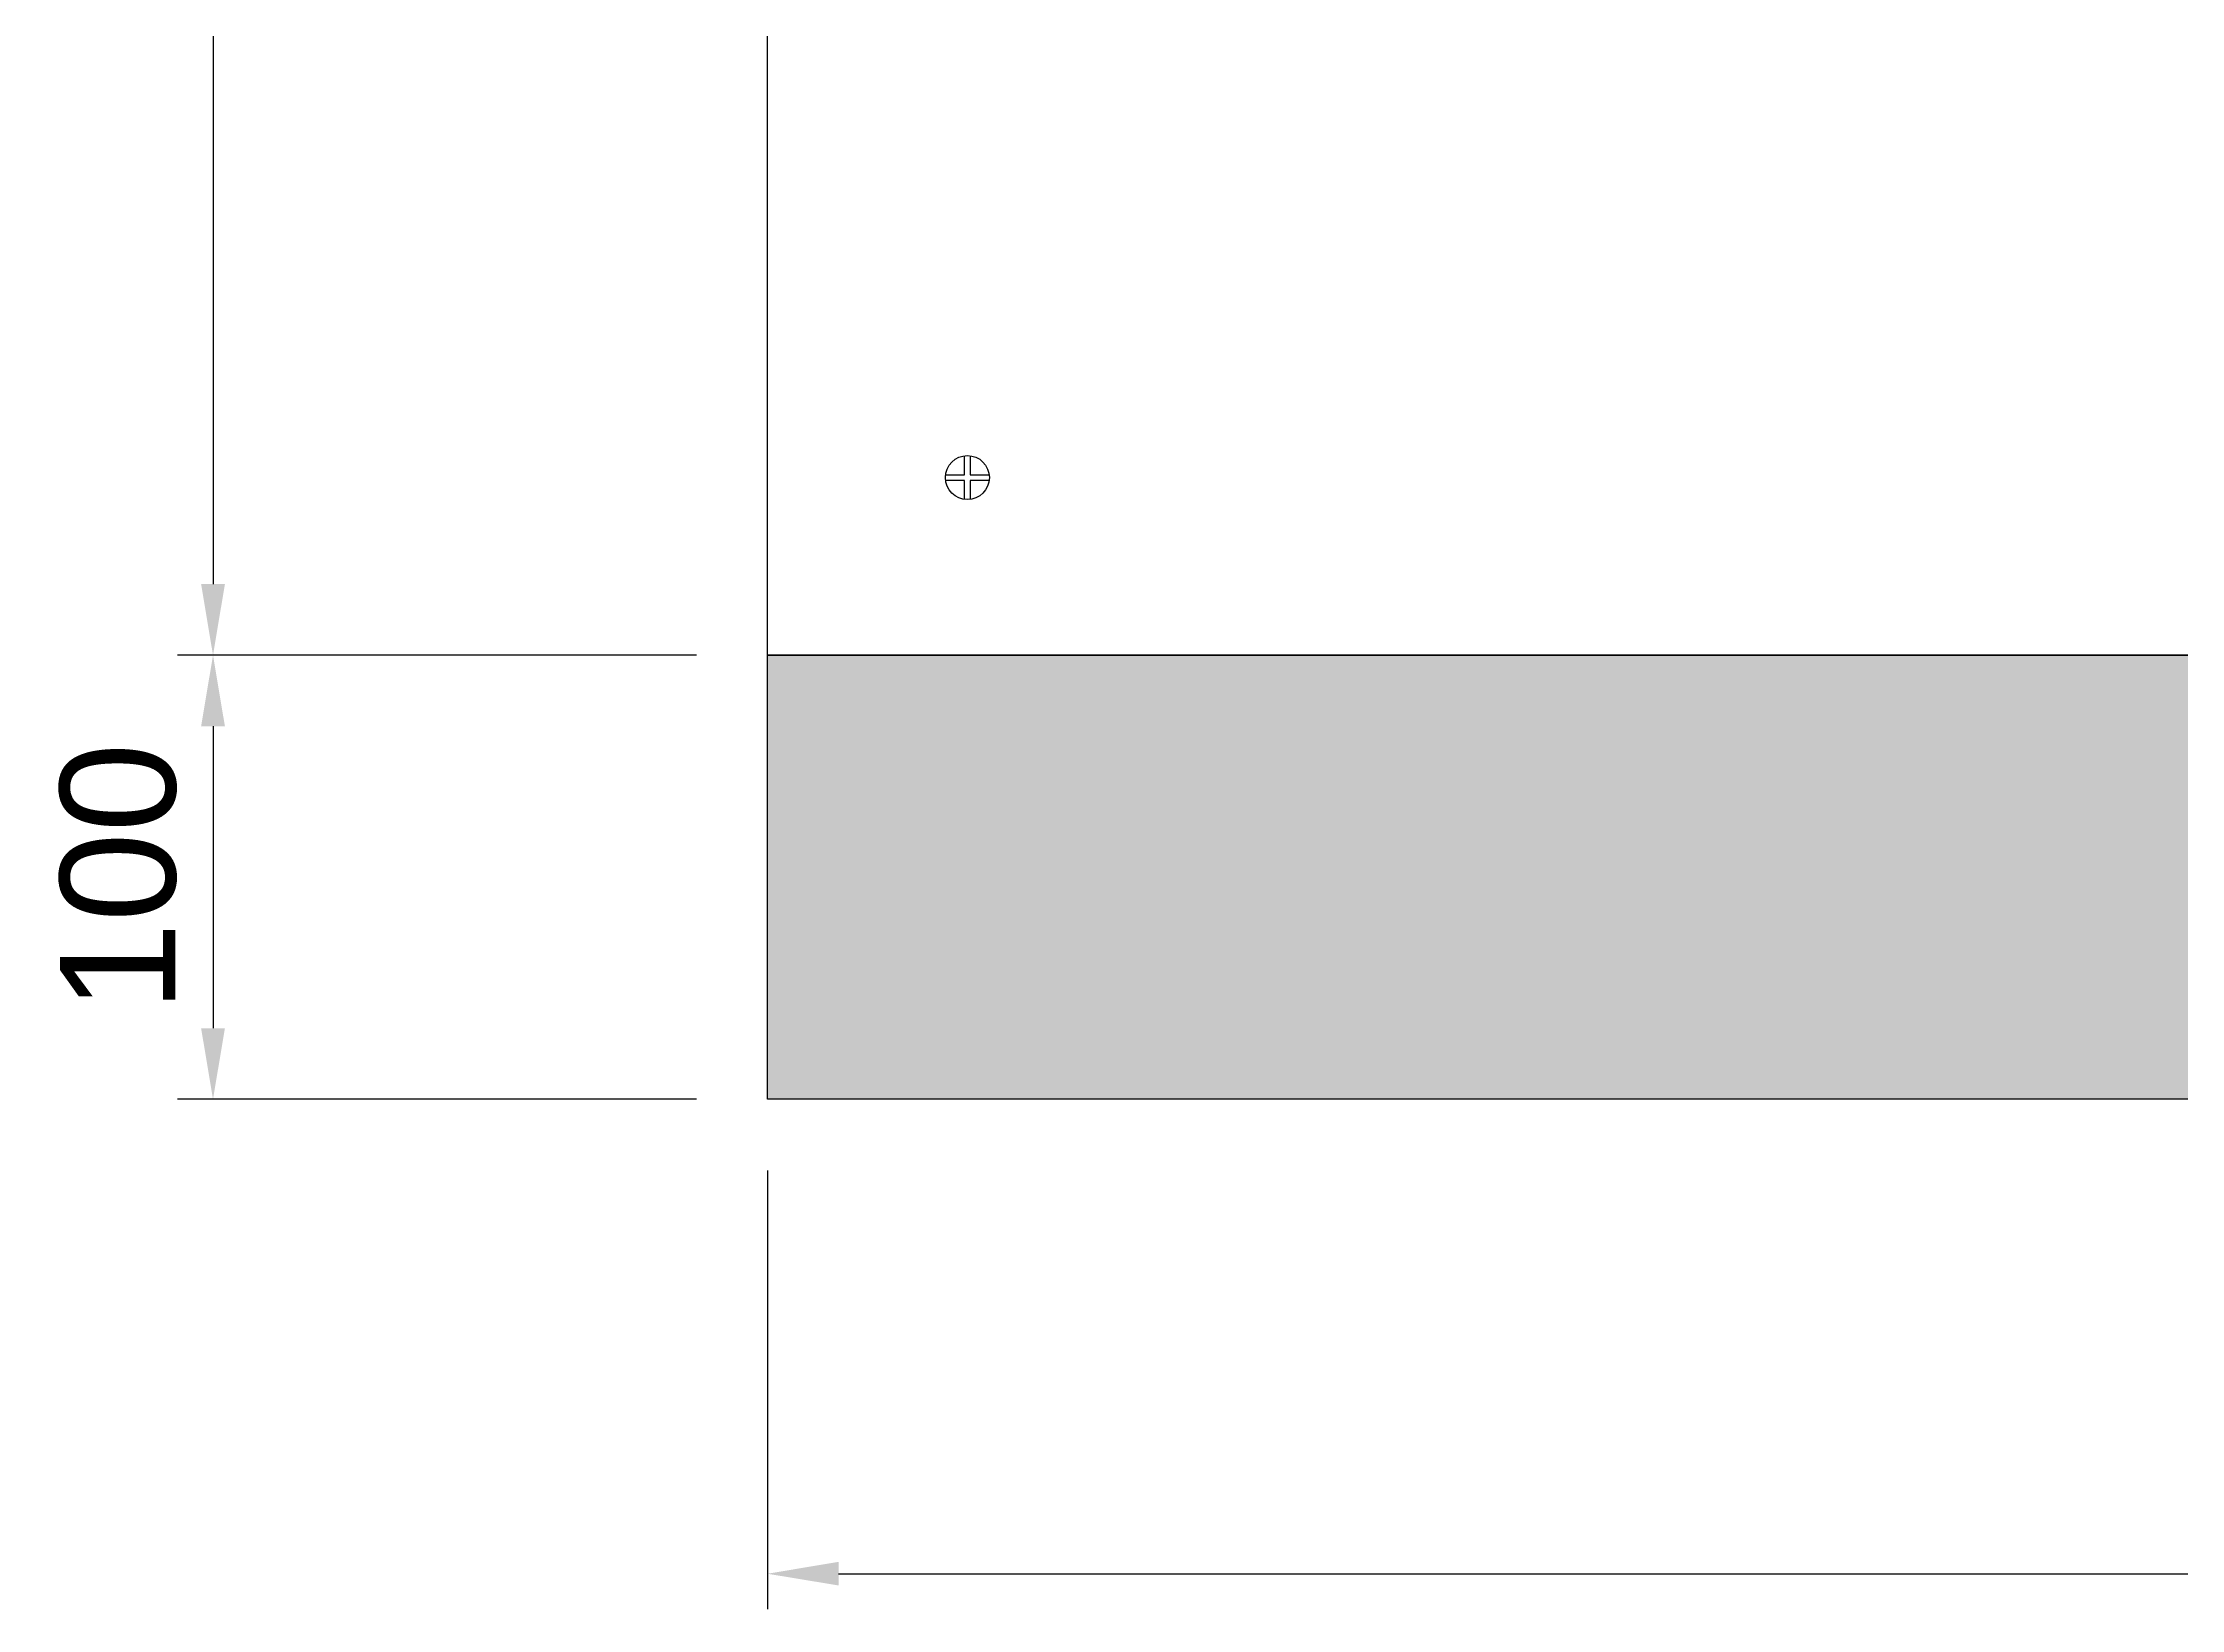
# Model space of a CAD drawing. Header units: millimetres. Extents: x 330554 to 656471, y 11007 to 130943.
# Drawn here: x 457471 to 458675, y 99514 to 100395 of the extents above; entities that cross this region are included whole.
import ezdxf

# ---------------------------------------------------------------- set-up
doc = ezdxf.new("R2010")
doc.units = ezdxf.units.MM
doc.header["$LTSCALE"] = 6
doc.layers.add('kich thuoc', color=9, linetype='Continuous', lineweight=13)
doc.layers.add('Nen', color=7, linetype='Continuous')
doc.styles.add('kt2', font='arial.ttf', dxfattribs={"height": 65})
doc.dimstyles.new('TL 0.4', dxfattribs={"dimscale": 20, "dimtxt": 0.18, "dimasz": 2, "dimexe": 1, "dimexo": 2, "dimgap": 1, "dimtad": 1, "dimtoh": 1, "dimdec": 0, "dimlfac": 0.4, "dimzin": 0, "dimdsep": 46, "dimtxsty": 'kt2', "dimcen": 2, "dimclrd": 256, "dimclre": 256, "dimclrt": 2, "dimadec": 0, "dimazin": 0, "dimtfac": 1, "dimtdec": 0, "dimtofl": 0, "dimtmove": 0, "dimatfit": 3, "dimfxl": 1, "dimtolj": 1, "dimtzin": 0, "dimarcsym": 0})

# ---------------------------------------------------------------- blocks, each defined once
blk = doc.blocks.new('*D226')
at = {"layer": 'Defpoints', "color": 0, "linetype": 'ByBlock', "ltscale": 0.2, "transparency": 16777216}
for p in [(457879.4, 99800.7), (459879.4, 99800.7), (459879.4, 99533.6)]:
    blk.add_point(p, dxfattribs=at)
at = {"layer": 'kich thuoc', "linetype": 'ByBlock', "lineweight": -2, "ltscale": 0.2, "transparency": 16777216}
for p, q in [((457879.4, 99760.7), (457879.4, 99513.6)), ((459879.4, 99760.7), (459879.4, 99513.6)), ((457919.4, 99533.6), (459839.4, 99533.6))]:
    blk.add_line(p, q, dxfattribs=at)
at = {"layer": 'kich thuoc', "linetype": 'ByBlock', "ltscale": 0.2, "transparency": 16777216}
for points in [[(457919.4, 99540.3), (457919.4, 99527), (457879.4, 99533.6)], [(459839.4, 99540.3), (459839.4, 99527), (459879.4, 99533.6)]]:
    blk.add_solid(points, dxfattribs=at)
at = {"layer": 'kich thuoc', "color": 2, "linetype": 'ByBlock', "lineweight": 5, "ltscale": 0.2, "transparency": 16777216, "insert": (458879.4, 99586.8), "char_height": 65, "attachment_point": 5, "style": 'kt2'}
blk.add_mtext('\\A1;800', dxfattribs=at)
blk = doc.blocks.new('*D196')
at = {"layer": 'Defpoints', "color": 0, "linetype": 'ByBlock', "ltscale": 0.2, "transparency": 16777216}
for p in [(457891.9, 103775.7), (457567.2, 100050.7), (457879.4, 100050.7)]:
    blk.add_point(p, dxfattribs=at)
at = {"layer": 'kich thuoc', "linetype": 'ByBlock', "lineweight": -2, "ltscale": 0.2, "transparency": 16777216}
for p, q in [((457851.9, 103775.7), (457547.2, 103775.7)), ((457567.2, 103735.7), (457567.2, 100090.7)), ((457839.4, 100050.7), (457547.2, 100050.7))]:
    blk.add_line(p, q, dxfattribs=at)
at = {"layer": 'kich thuoc', "linetype": 'ByBlock', "ltscale": 0.2, "transparency": 16777216}
for points in [[(457560.5, 103735.7), (457573.9, 103735.7), (457567.2, 103775.7)], [(457560.5, 100090.7), (457573.9, 100090.7), (457567.2, 100050.7)]]:
    blk.add_solid(points, dxfattribs=at)
at = {"layer": 'kich thuoc', "color": 2, "linetype": 'ByBlock', "lineweight": 5, "ltscale": 0.2, "transparency": 16777216, "insert": (457514, 101913.2), "char_height": 65, "attachment_point": 5, "rotation": 90, "style": 'kt2'}
blk.add_mtext('\\A1;1490', dxfattribs=at)
blk = doc.blocks.new('*D197')
at = {"layer": 'Defpoints', "color": 0, "linetype": 'ByBlock', "ltscale": 0.2, "transparency": 16777216}
for p in [(457879.4, 100050.7), (457567.2, 99800.7), (457879.4, 99800.7)]:
    blk.add_point(p, dxfattribs=at)
at = {"layer": 'kich thuoc', "linetype": 'ByBlock', "lineweight": -2, "ltscale": 0.2, "transparency": 16777216}
for p, q in [((457839.4, 100050.7), (457547.2, 100050.7)), ((457567.2, 100010.7), (457567.2, 99840.7)), ((457839.4, 99800.7), (457547.2, 99800.7))]:
    blk.add_line(p, q, dxfattribs=at)
at = {"layer": 'kich thuoc', "linetype": 'ByBlock', "ltscale": 0.2, "transparency": 16777216}
for points in [[(457560.5, 100010.7), (457573.9, 100010.7), (457567.2, 100050.7)], [(457560.5, 99840.7), (457573.9, 99840.7), (457567.2, 99800.7)]]:
    blk.add_solid(points, dxfattribs=at)
at = {"layer": 'kich thuoc', "color": 2, "linetype": 'ByBlock', "lineweight": 5, "ltscale": 0.2, "transparency": 16777216, "insert": (457514, 99925.7), "char_height": 65, "attachment_point": 5, "rotation": 90, "style": 'kt2'}
blk.add_mtext('\\A1;100', dxfattribs=at)

msp = doc.modelspace()

# ---------------------------------------------------------------- hatches: boundary and pattern name
at = {"layer": 'Nen'}
h = msp.add_hatch(color=256, dxfattribs=at)
h.set_gradient(color1=(243, 224, 170), one_color=1, tint=1, name='SPHERICAL')
h.paths.add_polyline_path([(457879.435, 100050.701), (457879.435, 99800.701), (459879.435, 99800.701), (459879.435, 100050.701)])

# ---------------------------------------------------------------- linework, layer by layer
msp.add_line((457879.435, 99800.701), (457879.435, 104550.701))
for points in [[(457879.435, 104550.701), (459879.435, 104550.701), (459879.435, 100050.701), (457879.435, 100050.701)], [(457879.435, 100050.701), (459879.435, 100050.701), (459879.435, 99800.701), (457879.435, 99800.701)]]:
    msp.add_lwpolyline(points, close=True)
msp.add_circle((457991.935, 100150.701), 12.389)
for points in [[(457990.363, 100152.273), (457990.363, 100162.989)], [(457993.507, 100162.989), (457993.507, 100152.273)], [(457979.647, 100152.273), (457990.363, 100152.273)], [(457990.363, 100149.128), (457979.647, 100149.128)], [(457990.363, 100138.412), (457990.363, 100149.128)], [(457993.507, 100152.273), (458004.223, 100152.273)], [(457993.507, 100149.128), (457993.507, 100138.412)], [(458004.223, 100149.128), (457993.507, 100149.128)]]:
    msp.add_lwpolyline(points, dxfattribs=at)

# ---------------------------------------------------------------- dimensions: what is measured, and where the dimension line sits
at = {"layer": 'kich thuoc', "linetype": 'ByBlock', "lineweight": 5, "ltscale": 0.2}
for base, p1, p2, picture, middle in [((457567.187, 100050.701), (457891.935, 103775.701), (457879.435, 100050.701), '*D196', (457514, 101913.201)), ((457567.187, 99800.701), (457879.435, 100050.701), (457879.435, 99800.701), '*D197', (457514, 99925.701))]:
    dim = msp.add_linear_dim(base=base, p1=p1, p2=p2, angle=90, dimstyle='TL 0.4', dxfattribs=at)
    dim.commit()
    dim.dimension.update_dxf_attribs({"geometry": picture, "text_midpoint": middle})
dim = msp.add_linear_dim(base=(459879.435, 99533.627), p1=(457879.435, 99800.701), p2=(459879.435, 99800.701), dimstyle='TL 0.4', dxfattribs=at)
dim.commit()
dim.dimension.update_dxf_attribs({"geometry": '*D226', "text_midpoint": (458879.435, 99586.814)})

doc.saveas('drawing.dxf')
